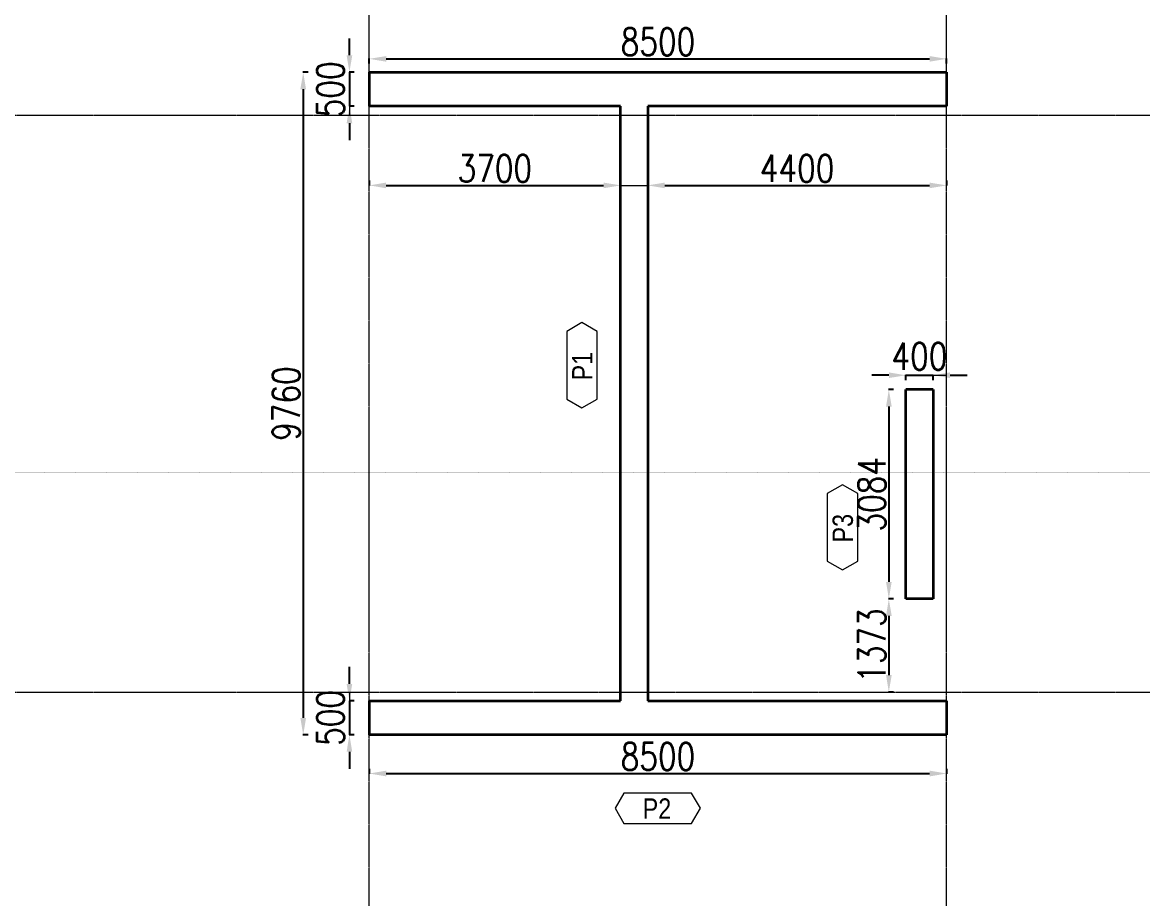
# Model space of a CAD drawing. Header units: metres. Extents: x -5444 to 112500, y -2287 to 89414.
# Drawn here: x 24574 to 41065, y 10906 to 23814 of the extents above; entities that cross this region are included whole.
import ezdxf

# ---------------------------------------------------------------- set-up
doc = ezdxf.new("R2010")
doc.units = ezdxf.units.M
doc.header["$LTSCALE"] = 10
doc.linetypes.add('Dot', pattern=[0.714375, 0, -0.714375])
doc.linetypes.add('Grid Line', pattern=[3.33375, 1.905, -0.47625, 0.47625, -0.47625])
doc.layers.add('COTAS', color=8, linetype='Continuous')
for name, color, linetype, lineweight in [('E_DIM-1', 2, 'Continuous', 18), ('E_EJES-1', 8, 'Grid Line', 9), ('E_MUROS-3', 2, 'Continuous', 35), ('E_TEXTO', 3, 'Continuous', 9), ('E_TEXTO-1', 3, 'Dot', 9)]:
    doc.layers.add(name, color=color, linetype=linetype, lineweight=lineweight)
doc.styles.add('Arial Narrow_1', font='', dxfattribs={"height": 0.3})
doc.styles.add('CNI_COTAS', font='romans.shx', dxfattribs={"width": 0.8})
doc.styles.add('Yu Gothic UI Light', font='Yu Gothic UI Light.ttf', dxfattribs={"height": 0.225})
doc.styles.get('Arial Narrow_1').set_extended_font_data('Arial Narrow')
doc.dimstyles.new('1.5', dxfattribs={"dimscale": 0, "dimtxt": 400, "dimasz": 250, "dimexe": 4, "dimexo": 4, "dimgap": 50, "dimtad": 1, "dimdec": 0, "dimzin": 4, "dimdsep": 46, "dimtxsty": 'CNI_COTAS', "dimcen": 0, "dimclrd": 256, "dimclrt": 3, "dimadec": 0, "dimazin": 0, "dimtfac": 1, "dimtdec": 0, "dimtmove": 2, "dimatfit": 0, "dimfxl": 0.05, "dimtolj": 1, "dimtzin": 0, "dimarcsym": 0})
doc.dimstyles.new('CNI_COTAS_1', dxfattribs={"dimscale": 0.3048, "dimtxt": 0.235657, "dimasz": 0.492126, "dimexe": 0.246063, "dimexo": 0.0625, "dimgap": 0.049213, "dimtad": 1, "dimrnd": 0.01, "dimzin": 0, "dimdsep": 46, "dimtxsty": 'Yu Gothic UI Light', "dimblk1": 'OPEN30', "dimblk2": 'OPEN30', "dimsah": 1, "dimcen": 0.09, "dimdle": 0.246063, "dimazin": 0, "dimtfac": 1, "dimtdec": 4, "dimtix": 1, "dimtmove": 2, "dimatfit": 3, "dimfxl": 0.246063, "dimfxlon": 1, "dimtvp": 1, "dimtolj": 1, "dimtzin": 0, "dimlwd": 18, "dimlwe": 18, "dimarcsym": 2})

# ---------------------------------------------------------------- blocks, each defined once
blk = doc.blocks.new('CNI_TAG PANTALLAS Y CONTENCIONES_MARCA - CNI_TAG PANTALLA_MARCA-583536-_0_00m_LOC COLUMNAS Y MUROS PISO 1')
at = {"layer": 'E_TEXTO'}
for p, q in [((-0.00291, 0.00304), (-0.00377, 0.00155)), ((0.00374, 0.00304), (-0.00291, 0.00304)), ((0.00461, 0.00155), (0.00374, 0.00304)), ((-0.00377, 0.00155), (-0.00291, 0.00005)), ((0.00374, 0.00005), (0.00461, 0.00155)), ((-0.00291, 0.00005), (0.00374, 0.00005))]:
    blk.add_line(p, q, dxfattribs=at)
blk = doc.blocks.new('DIMBLOCK51-_0_00m_LOC COLUMNAS Y MUROS PISO 1')
at = {"layer": 'COTAS', "lineweight": -2, "transparency": 16777216}
for p, q in [((29388, 23329), (29388, 23579)), ((29388, 23079), (29388, 22579)), ((29388, 22329), (29388, 22079))]:
    blk.add_line(p, q, dxfattribs=at)
at = {"layer": 'COTAS', "color": 0, "lineweight": -2, "transparency": 16777216}
for p, q in [((29459, 23079), (29384, 23079)), ((29459, 22579), (29384, 22579))]:
    blk.add_line(p, q, dxfattribs=at)
at = {"layer": 'COTAS', "transparency": 16777216}
for points in [[(29347, 23329), (29430, 23329), (29388, 23079)], [(29347, 22329), (29430, 22329), (29388, 22579)]]:
    blk.add_solid(points, dxfattribs=at)
at = {"layer": 'Defpoints', "color": 0, "transparency": 16777216}
for p in [(29463, 23079), (29388, 22579), (29463, 22579)]:
    blk.add_point(p, dxfattribs=at)
at = {"layer": 'COTAS', "color": 3, "transparency": 16777216, "insert": (29109, 22829), "char_height": 400, "width": 2.26, "attachment_point": 5, "rotation": 90, "style": 'CNI_COTAS'}
blk.add_mtext('\\A1;500', dxfattribs=at)
blk = doc.blocks.new('_Open30')
at = {"color": 0, "linetype": 'ByBlock', "lineweight": -2}
for p, q in [((-1, 0), (0, 0)), ((0, 0), (-1, 0)), ((0, 0), (-1, 0))]:
    blk.add_line(p, q, dxfattribs=at)
blk = doc.blocks.new('DIMBLOCK52-_0_00m_LOC COLUMNAS Y MUROS PISO 1')
at = {"layer": 'Defpoints', "color": 0, "transparency": 16777216}
for p in [(29388, 22449), (29463, 22579), (29463, 22449)]:
    blk.add_point(p, dxfattribs=at)
at = {"layer": 'E_DIM-1', "color": 0, "lineweight": 18, "transparency": 16777216}
for p, q in [((29388, 22579), (29388, 22579)), ((29388, 22579), (29388, 22449)), ((29388, 22449), (29388, 22449))]:
    blk.add_line(p, q, dxfattribs=at)
at = {"layer": 'E_DIM-1', "color": 0, "lineweight": 18, "transparency": 16777216, "xscale": 0.15, "yscale": 0.15, "zscale": 0.15}
for p, rotation in [((29388, 22579), 90), ((29388, 22449), 270)]:
    blk.add_blockref('_Open30', p, dxfattribs=dict(at, rotation=rotation))
at = {"layer": 'E_DIM-1', "color": 0, "transparency": 16777216, "insert": (29230, 22164), "char_height": 0.225, "width": 0.627, "attachment_point": 1, "rotation": 90, "line_spacing_factor": 1.142579, "style": 'Yu Gothic UI Light'}
blk.add_mtext('\\A1;130.13', dxfattribs=at)
blk = doc.blocks.new('DIMBLOCK53-_0_00m_LOC COLUMNAS Y MUROS PISO 1')
at = {"layer": 'Defpoints', "color": 0, "transparency": 16777216}
for p in [(29463, 13949), (29388, 13819), (29463, 13819)]:
    blk.add_point(p, dxfattribs=at)
at = {"layer": 'E_DIM-1', "color": 0, "lineweight": 18, "transparency": 16777216}
for p, q in [((29388, 13949), (29388, 13949)), ((29388, 13949), (29388, 13819)), ((29388, 13819), (29388, 13819))]:
    blk.add_line(p, q, dxfattribs=at)
at = {"layer": 'E_DIM-1', "color": 0, "lineweight": 18, "transparency": 16777216, "xscale": 0.15, "yscale": 0.15, "zscale": 0.15}
for p, rotation in [((29388, 13949), 90), ((29388, 13819), 270)]:
    blk.add_blockref('_Open30', p, dxfattribs=dict(at, rotation=rotation))
at = {"layer": 'E_DIM-1', "color": 0, "transparency": 16777216, "insert": (29230, 14439), "char_height": 0.225, "width": 0.627, "attachment_point": 1, "rotation": 90, "line_spacing_factor": 1.142579, "style": 'Yu Gothic UI Light'}
blk.add_mtext('\\A1;129.87', dxfattribs=at)
blk = doc.blocks.new('DIMBLOCK54-_0_00m_LOC COLUMNAS Y MUROS PISO 1')
at = {"layer": 'COTAS', "lineweight": -2, "transparency": 16777216}
for p, q in [((29388, 14069), (29388, 14319)), ((29388, 13819), (29388, 13319)), ((29388, 13069), (29388, 12819))]:
    blk.add_line(p, q, dxfattribs=at)
at = {"layer": 'COTAS', "color": 0, "lineweight": -2, "transparency": 16777216}
for p, q in [((29459, 13819), (29384, 13819)), ((29459, 13319), (29384, 13319))]:
    blk.add_line(p, q, dxfattribs=at)
at = {"layer": 'COTAS', "transparency": 16777216}
for points in [[(29347, 14069), (29430, 14069), (29388, 13819)], [(29347, 13069), (29430, 13069), (29388, 13319)]]:
    blk.add_solid(points, dxfattribs=at)
at = {"layer": 'Defpoints', "color": 0, "transparency": 16777216}
for p in [(29463, 13819), (29388, 13319), (29463, 13319)]:
    blk.add_point(p, dxfattribs=at)
at = {"layer": 'COTAS', "color": 3, "transparency": 16777216, "insert": (29109, 13569), "char_height": 400, "width": 2.26, "attachment_point": 5, "rotation": 90, "style": 'CNI_COTAS'}
blk.add_mtext('\\A1;500', dxfattribs=at)
blk = doc.blocks.new('DIMBLOCK55-_0_00m_LOC COLUMNAS Y MUROS PISO 1')
at = {"layer": 'COTAS', "color": 0, "lineweight": -2, "transparency": 16777216}
for p, q in [((29680, 12820), (29680, 12745)), ((38180, 12820), (38180, 12745))]:
    blk.add_line(p, q, dxfattribs=at)
at = {"layer": 'COTAS', "lineweight": -2, "transparency": 16777216}
blk.add_line((29930, 12749), (37930, 12749), dxfattribs=at)
at = {"layer": 'COTAS', "transparency": 16777216}
for points in [[(29930, 12791), (29930, 12707), (29680, 12749)], [(37930, 12791), (37930, 12707), (38180, 12749)]]:
    blk.add_solid(points, dxfattribs=at)
at = {"layer": 'Defpoints', "color": 0, "transparency": 16777216}
for p in [(29680, 12824), (38180, 12824), (38180, 12749)]:
    blk.add_point(p, dxfattribs=at)
at = {"layer": 'COTAS', "color": 3, "transparency": 16777216, "insert": (33930, 12999), "char_height": 400, "width": 2.26, "attachment_point": 5, "style": 'CNI_COTAS'}
blk.add_mtext('\\A1;8500', dxfattribs=at)
blk = doc.blocks.new('DIMBLOCK56-_0_00m_LOC COLUMNAS Y MUROS PISO 1')
at = {"layer": 'COTAS', "color": 0, "lineweight": -2, "transparency": 16777216}
for p, q in [((29680, 23206), (29680, 23281)), ((38180, 23206), (38180, 23281))]:
    blk.add_line(p, q, dxfattribs=at)
at = {"layer": 'COTAS', "lineweight": -2, "transparency": 16777216}
blk.add_line((29930, 23277), (37930, 23277), dxfattribs=at)
at = {"layer": 'COTAS', "transparency": 16777216}
for points in [[(29930, 23318), (29930, 23235), (29680, 23277)], [(37930, 23318), (37930, 23235), (38180, 23277)]]:
    blk.add_solid(points, dxfattribs=at)
at = {"layer": 'Defpoints', "color": 0, "transparency": 16777216}
for p in [(38180, 23277), (29680, 23202), (38180, 23202)]:
    blk.add_point(p, dxfattribs=at)
at = {"layer": 'COTAS', "color": 3, "transparency": 16777216, "insert": (33930, 23527), "char_height": 400, "width": 2.26, "attachment_point": 5, "style": 'CNI_COTAS'}
blk.add_mtext('\\A1;8500', dxfattribs=at)
blk = doc.blocks.new('DIMBLOCK57-_0_00m_LOC COLUMNAS Y MUROS PISO 1')
at = {"layer": 'COTAS', "color": 0, "lineweight": -2, "transparency": 16777216}
for p, q in [((29679, 21484), (29679, 21409)), ((33380, 21279), (33380, 21417))]:
    blk.add_line(p, q, dxfattribs=at)
at = {"layer": 'COTAS', "lineweight": -2, "transparency": 16777216}
blk.add_line((29929, 21413), (33130, 21413), dxfattribs=at)
at = {"layer": 'COTAS', "transparency": 16777216}
for points in [[(29929, 21454), (29929, 21371), (29679, 21413)], [(33130, 21454), (33130, 21371), (33380, 21413)]]:
    blk.add_solid(points, dxfattribs=at)
at = {"layer": 'Defpoints', "color": 0, "transparency": 16777216}
for p in [(29679, 21488), (33380, 21413), (33380, 21275)]:
    blk.add_point(p, dxfattribs=at)
at = {"layer": 'COTAS', "color": 3, "transparency": 16777216, "insert": (31529, 21663), "char_height": 400, "width": 2.23, "attachment_point": 5, "style": 'CNI_COTAS'}
blk.add_mtext('\\A1;3700', dxfattribs=at)
blk = doc.blocks.new('DIMBLOCK58-_0_00m_LOC COLUMNAS Y MUROS PISO 1')
at = {"layer": 'Defpoints', "color": 0, "transparency": 16777216}
for p in [(33780, 21488), (33380, 21275), (33780, 21413)]:
    blk.add_point(p, dxfattribs=at)
at = {"layer": 'E_DIM-1', "color": 0, "lineweight": 18, "transparency": 16777216}
for p, q in [((33380, 21412), (33380, 21413)), ((33380, 21413), (33779, 21413)), ((33780, 21413), (33780, 21412))]:
    blk.add_line(p, q, dxfattribs=at)
at = {"layer": 'E_DIM-1', "color": 0, "lineweight": 18, "transparency": 16777216, "xscale": 0.15, "yscale": 0.15, "zscale": 0.15, "rotation": 180}
blk.add_blockref('_Open30', (33380, 21413), dxfattribs=at)
at = {"layer": 'E_DIM-1', "color": 0, "lineweight": 18, "transparency": 16777216, "xscale": 0.15, "yscale": 0.15, "zscale": 0.15}
blk.add_blockref('_Open30', (33780, 21413), dxfattribs=at)
at = {"layer": 'E_DIM-1', "color": 0, "transparency": 16777216, "insert": (34216, 21149), "char_height": 0.225, "width": 0.694, "attachment_point": 1, "line_spacing_factor": 1.142579, "style": 'Yu Gothic UI Light'}
blk.add_mtext('\\A1;400.00', dxfattribs=at)
blk = doc.blocks.new('DIMBLOCK59-_0_00m_LOC COLUMNAS Y MUROS PISO 1')
at = {"layer": 'COTAS', "color": 0, "lineweight": -2, "transparency": 16777216}
for p, q in [((33780, 21484), (33780, 21409)), ((38179, 21484), (38179, 21409))]:
    blk.add_line(p, q, dxfattribs=at)
at = {"layer": 'COTAS', "lineweight": -2, "transparency": 16777216}
blk.add_line((34030, 21413), (37929, 21413), dxfattribs=at)
at = {"layer": 'COTAS', "transparency": 16777216}
for points in [[(34030, 21454), (34030, 21371), (33780, 21413)], [(37929, 21454), (37929, 21371), (38179, 21413)]]:
    blk.add_solid(points, dxfattribs=at)
at = {"layer": 'Defpoints', "color": 0, "transparency": 16777216}
for p in [(33780, 21488), (38179, 21488), (38179, 21413)]:
    blk.add_point(p, dxfattribs=at)
at = {"layer": 'COTAS', "color": 3, "transparency": 16777216, "insert": (35979, 21663), "char_height": 400, "width": 2.29, "attachment_point": 5, "style": 'CNI_COTAS'}
blk.add_mtext('\\A1;4400', dxfattribs=at)
blk = doc.blocks.new('DIMBLOCK60-_0_00m_LOC COLUMNAS Y MUROS PISO 1')
at = {"layer": 'COTAS', "color": 0, "lineweight": -2, "transparency": 16777216}
for p, q in [((28779, 23079), (28704, 23079)), ((28779, 13319), (28704, 13319))]:
    blk.add_line(p, q, dxfattribs=at)
at = {"layer": 'COTAS', "lineweight": -2, "transparency": 16777216}
blk.add_line((28708, 22829), (28708, 13569), dxfattribs=at)
at = {"layer": 'COTAS', "transparency": 16777216}
for points in [[(28666, 22829), (28750, 22829), (28708, 23079)], [(28666, 13569), (28750, 13569), (28708, 13319)]]:
    blk.add_solid(points, dxfattribs=at)
at = {"layer": 'Defpoints', "color": 0, "transparency": 16777216}
for p in [(28783, 23079), (28708, 13319), (28783, 13319)]:
    blk.add_point(p, dxfattribs=at)
at = {"layer": 'COTAS', "color": 3, "transparency": 16777216, "insert": (28458, 18199), "char_height": 400, "width": 2.23, "attachment_point": 5, "rotation": 90, "style": 'CNI_COTAS'}
blk.add_mtext('\\A1;9760', dxfattribs=at)
blk = doc.blocks.new('DIMBLOCK149-_0_00m_LOC COLUMNAS Y MUROS PISO 1')
at = {"layer": 'COTAS', "color": 0, "lineweight": -2, "transparency": 16777216}
for p, q in [((37400, 18405), (37325, 18405)), ((37400, 15321), (37325, 15321))]:
    blk.add_line(p, q, dxfattribs=at)
at = {"layer": 'COTAS', "lineweight": -2, "transparency": 16777216}
blk.add_line((37329, 18155), (37329, 15571), dxfattribs=at)
at = {"layer": 'COTAS', "transparency": 16777216}
for points in [[(37288, 18155), (37371, 18155), (37329, 18405)], [(37288, 15571), (37371, 15571), (37329, 15321)]]:
    blk.add_solid(points, dxfattribs=at)
at = {"layer": 'Defpoints', "color": 0, "transparency": 16777216}
for p in [(37404, 18405), (37329, 15321), (37404, 15321)]:
    blk.add_point(p, dxfattribs=at)
at = {"layer": 'COTAS', "color": 3, "transparency": 16777216, "insert": (37079, 16863), "char_height": 400, "width": 2.26, "attachment_point": 5, "rotation": 90, "style": 'CNI_COTAS'}
blk.add_mtext('\\A1;3084', dxfattribs=at)
blk = doc.blocks.new('DIMBLOCK150-_0_00m_LOC COLUMNAS Y MUROS PISO 1')
at = {"layer": 'COTAS', "color": 0, "lineweight": -2, "transparency": 16777216}
for p, q in [((37400, 15321), (37325, 15321)), ((37400, 13949), (37325, 13949))]:
    blk.add_line(p, q, dxfattribs=at)
at = {"layer": 'COTAS', "lineweight": -2, "transparency": 16777216}
blk.add_line((37329, 15071), (37329, 14199), dxfattribs=at)
at = {"layer": 'COTAS', "transparency": 16777216}
for points in [[(37288, 15071), (37371, 15071), (37329, 15321)], [(37288, 14199), (37371, 14199), (37329, 13949)]]:
    blk.add_solid(points, dxfattribs=at)
at = {"layer": 'Defpoints', "color": 0, "transparency": 16777216}
for p in [(37404, 15321), (37329, 13949), (37404, 13949)]:
    blk.add_point(p, dxfattribs=at)
at = {"layer": 'COTAS', "color": 3, "transparency": 16777216, "insert": (37079, 14635), "char_height": 400, "width": 2.02, "attachment_point": 5, "rotation": 90, "style": 'CNI_COTAS'}
blk.add_mtext('\\A1;1373', dxfattribs=at)
blk = doc.blocks.new('DIMBLOCK151-_0_00m_LOC COLUMNAS Y MUROS PISO 1')
at = {"layer": 'COTAS', "lineweight": -2, "transparency": 16777216}
for p, q in [((37330, 18616), (37080, 18616)), ((37580, 18616), (37980, 18616)), ((38230, 18616), (38480, 18616))]:
    blk.add_line(p, q, dxfattribs=at)
at = {"layer": 'COTAS', "color": 0, "lineweight": -2, "transparency": 16777216}
for p, q in [((37580, 18545), (37580, 18620)), ((37980, 18545), (37980, 18620))]:
    blk.add_line(p, q, dxfattribs=at)
at = {"layer": 'COTAS', "transparency": 16777216}
for points in [[(37330, 18658), (37330, 18575), (37580, 18616)], [(38230, 18658), (38230, 18575), (37980, 18616)]]:
    blk.add_solid(points, dxfattribs=at)
at = {"layer": 'Defpoints', "color": 0, "transparency": 16777216}
for p in [(37580, 18541), (37980, 18616), (37980, 18541)]:
    blk.add_point(p, dxfattribs=at)
at = {"layer": 'COTAS', "color": 3, "transparency": 16777216, "insert": (37780, 18895), "char_height": 400, "width": 2.28, "attachment_point": 5, "style": 'CNI_COTAS'}
blk.add_mtext('\\A1;400', dxfattribs=at)
blk = doc.blocks.new('DIMBLOCK152-_0_00m_LOC COLUMNAS Y MUROS PISO 1')
at = {"layer": 'Defpoints', "color": 0, "transparency": 16777216}
for p in [(38179, 18691), (37980, 18541), (38179, 18616)]:
    blk.add_point(p, dxfattribs=at)
at = {"layer": 'E_DIM-1', "color": 0, "lineweight": 18, "transparency": 16777216}
for p, q in [((37980, 18616), (37980, 18617)), ((37980, 18616), (38179, 18616)), ((38179, 18617), (38179, 18616))]:
    blk.add_line(p, q, dxfattribs=at)
at = {"layer": 'E_DIM-1', "color": 0, "lineweight": 18, "transparency": 16777216, "xscale": 0.15, "yscale": 0.15, "zscale": 0.15, "rotation": 180}
blk.add_blockref('_Open30', (37980, 18616), dxfattribs=at)
at = {"layer": 'E_DIM-1', "color": 0, "lineweight": 18, "transparency": 16777216, "xscale": 0.15, "yscale": 0.15, "zscale": 0.15}
blk.add_blockref('_Open30', (38179, 18616), dxfattribs=at)
at = {"layer": 'E_DIM-1', "color": 0, "transparency": 16777216, "insert": (38579, 18775), "char_height": 0.225, "width": 0.689, "attachment_point": 1, "line_spacing_factor": 1.142579, "style": 'Yu Gothic UI Light'}
blk.add_mtext('\\A1;199.79', dxfattribs=at)

msp = doc.modelspace()

# ---------------------------------------------------------------- linework, layer by layer
at = {"layer": 'E_EJES-1'}
for p, q in [((29679.4029, -1101.314), (29679.4029, 38666.2144)), ((38179.4029, -1101.314), (38179.4029, 38666.2144)), ((-3637.6038, 22448.7789), (105501.3014, 22448.7789)), ((-3637.6038, 13948.7789), (105501.3014, 13948.7789))]:
    msp.add_line(p, q, dxfattribs=at)
at = {"layer": 'E_MUROS-3'}
for p, q in [((29679.6013, 23078.9122), (38179.6013, 23078.9122)), ((29679.6013, 23078.9122), (29679.6013, 22578.9122)), ((38179.6013, 23078.9122), (38179.6013, 22578.9122)), ((33379.5636, 22578.9122), (29679.6013, 22578.9122)), ((33379.5636, 13818.9122), (33379.5636, 22578.9122)), ((33779.5636, 22578.9122), (33779.5636, 13818.9122)), ((38179.6013, 22578.9122), (33779.5636, 22578.9122)), ((37579.6138, 15321.3098), (37579.6138, 18405.4098)), ((37979.6138, 18405.4098), (37579.6138, 18405.4098)), ((37979.6138, 18405.4098), (37979.6138, 15321.3098)), ((37979.6138, 15321.3098), (37579.6138, 15321.3098)), ((29679.6164, 13818.9122), (33379.5636, 13818.9122)), ((29679.6164, 13818.9122), (29679.6164, 13318.9122)), ((33779.5636, 13818.9122), (38179.6164, 13818.9122)), ((38179.6164, 13818.9122), (38179.6164, 13318.9122)), ((38179.6164, 13318.9122), (29679.6164, 13318.9122))]:
    msp.add_line(p, q, dxfattribs=at)
at = {"layer": 'E_TEXTO-1'}
msp.add_line((-3641.033, 17181.0897), (106016.4127, 17181.0897), dxfattribs=at)

# ---------------------------------------------------------------- block references
at = {"layer": 'E_TEXTO', "xscale": 149999.9999999999, "yscale": 149999.9999999999, "zscale": 149999.9999999999, "rotation": 89.99999999999982}
for p in [(33043.642, 18699.724), (36877.8401, 16312.6573)]:
    msp.add_blockref('CNI_TAG PANTALLAS Y CONTENCIONES_MARCA - CNI_TAG PANTALLA_MARCA-583536-_0_00m_LOC COLUMNAS Y MUROS PISO 1', p, dxfattribs=at)
at = {"layer": 'E_TEXTO', "xscale": 149999.9999999999, "yscale": 149999.9999999999, "zscale": 149999.9999999999}
msp.add_blockref('CNI_TAG PANTALLAS Y CONTENCIONES_MARCA - CNI_TAG PANTALLA_MARCA-583536-_0_00m_LOC COLUMNAS Y MUROS PISO 1', (33865.2962, 12005.4694), dxfattribs=at)

# ---------------------------------------------------------------- texts
at = {"layer": 'E_TEXTO', "char_height": 300, "width": 529.11375, "attachment_point": 1, "rotation": 90, "style": 'Arial Narrow_1'}
for s, insert in [('P1', (32666.3369, 18539.8831)), ('P3', (36500.535, 16152.8164))]:
    msp.add_mtext(s, dxfattribs=dict(at, insert=insert))
at = {"layer": 'E_TEXTO', "insert": (33705.4553, 12382.7745), "char_height": 300, "width": 529.11375, "attachment_point": 1, "style": 'Arial Narrow_1'}
msp.add_mtext('P2', dxfattribs=at)

# ---------------------------------------------------------------- dimensions: what is measured, and where the dimension line sits
at = {"layer": 'COTAS'}
for base, p1, p2, picture, middle in [((38179.6013, 23276.6711), (29679.6013, 23201.6711), (38179.6013, 23201.6711), 'DIMBLOCK56-_0_00m_LOC COLUMNAS Y MUROS PISO 1', (33929.6013, 23526.6711)), ((33379.5636, 21412.5203), (29679.4029, 21487.5203), (33379.5636, 21275.051), 'DIMBLOCK57-_0_00m_LOC COLUMNAS Y MUROS PISO 1', (31529.4832, 21662.5203)), ((38179.4029, 21412.5203), (33779.5636, 21487.5203), (38179.4029, 21487.5203), 'DIMBLOCK59-_0_00m_LOC COLUMNAS Y MUROS PISO 1', (35979.4832, 21662.5203)), ((37979.6138, 18616.4867), (37579.6138, 18541.4867), (37979.6138, 18541.4867), 'DIMBLOCK151-_0_00m_LOC COLUMNAS Y MUROS PISO 1', (37779.6138, 18895.4867)), ((38179.6164, 12748.8433), (29679.6164, 12823.8433), (38179.6164, 12823.8433), 'DIMBLOCK55-_0_00m_LOC COLUMNAS Y MUROS PISO 1', (33929.6164, 12998.8433))]:
    dim = msp.add_linear_dim(base=base, p1=p1, p2=p2, dimstyle='1.5', override={"dimscale": 1}, dxfattribs=at)
    dim.commit()
    dim.dimension.update_dxf_attribs({"geometry": picture, "text_midpoint": middle})
for base, p1, p2, picture, middle in [((29388.2568, 22578.9122), (29463.2568, 23078.9122), (29463.2568, 22578.9122), 'DIMBLOCK51-_0_00m_LOC COLUMNAS Y MUROS PISO 1', (29109.2568, 22828.9122)), ((28708.0751, 13318.9122), (28783.0751, 23078.9122), (28783.0751, 13318.9122), 'DIMBLOCK60-_0_00m_LOC COLUMNAS Y MUROS PISO 1', (28458.0751, 18198.9122)), ((37329.3559, 15321.3098), (37404.3559, 18405.4098), (37404.3559, 15321.3098), 'DIMBLOCK149-_0_00m_LOC COLUMNAS Y MUROS PISO 1', (37079.3559, 16863.3598)), ((37329.3559, 13948.7789), (37404.3559, 15321.3098), (37404.3559, 13948.7789), 'DIMBLOCK150-_0_00m_LOC COLUMNAS Y MUROS PISO 1', (37079.3559, 14635.0443)), ((29388.2568, 13318.9122), (29463.2568, 13818.9122), (29463.2568, 13318.9122), 'DIMBLOCK54-_0_00m_LOC COLUMNAS Y MUROS PISO 1', (29109.2568, 13568.9122))]:
    dim = msp.add_linear_dim(base=base, p1=p1, p2=p2, angle=90, dimstyle='1.5', override={"dimscale": 1}, dxfattribs=at)
    dim.commit()
    dim.dimension.update_dxf_attribs({"geometry": picture, "text_midpoint": middle})
at = {"layer": 'E_DIM-1'}
for base, p1, p2, override, picture, middle in [((29388.2568, 22448.7789), (29463.2568, 22578.9122), (29463.2568, 22448.7789), {"dimpost": '<>', "dimfxl": 0.130133}, 'DIMBLOCK52-_0_00m_LOC COLUMNAS Y MUROS PISO 1', (29229.702, 22163.856)), ((29388.2568, 13818.9122), (29463.2568, 13948.7789), (29463.2568, 13818.9122), {"dimpost": '<>', "dimfxl": 0.129867}, 'DIMBLOCK53-_0_00m_LOC COLUMNAS Y MUROS PISO 1', (29229.702, 14439.2599))]:
    dim = msp.add_linear_dim(base=base, p1=p1, p2=p2, angle=90, dimstyle='CNI_COTAS_1', override=override, dxfattribs=at)
    dim.commit()
    dim.dimension.update_dxf_attribs({"geometry": picture, "text_midpoint": middle, "dimtype": 160, "text_rotation": 90})
for base, p1, p2, override, picture, middle in [((33779.5636, 21412.5203), (33379.5636, 21275.051), (33779.5636, 21487.5203), {"dimpost": '<>', "dimfxl": 0.452927}, 'DIMBLOCK58-_0_00m_LOC COLUMNAS Y MUROS PISO 1', (34216.6194, 21149.2367)), ((38179.4029, 18616.4867), (37979.6138, 18541.4867), (38179.4029, 18691.4867), {"dimpost": '<>', "dimfxl": 0.249831}, 'DIMBLOCK152-_0_00m_LOC COLUMNAS Y MUROS PISO 1', (38579.063, 18775.0415))]:
    dim = msp.add_linear_dim(base=base, p1=p1, p2=p2, dimstyle='CNI_COTAS_1', override=override, dxfattribs=at)
    dim.commit()
    dim.dimension.update_dxf_attribs({"geometry": picture, "text_midpoint": middle, "dimtype": 160})

doc.saveas('drawing.dxf')
